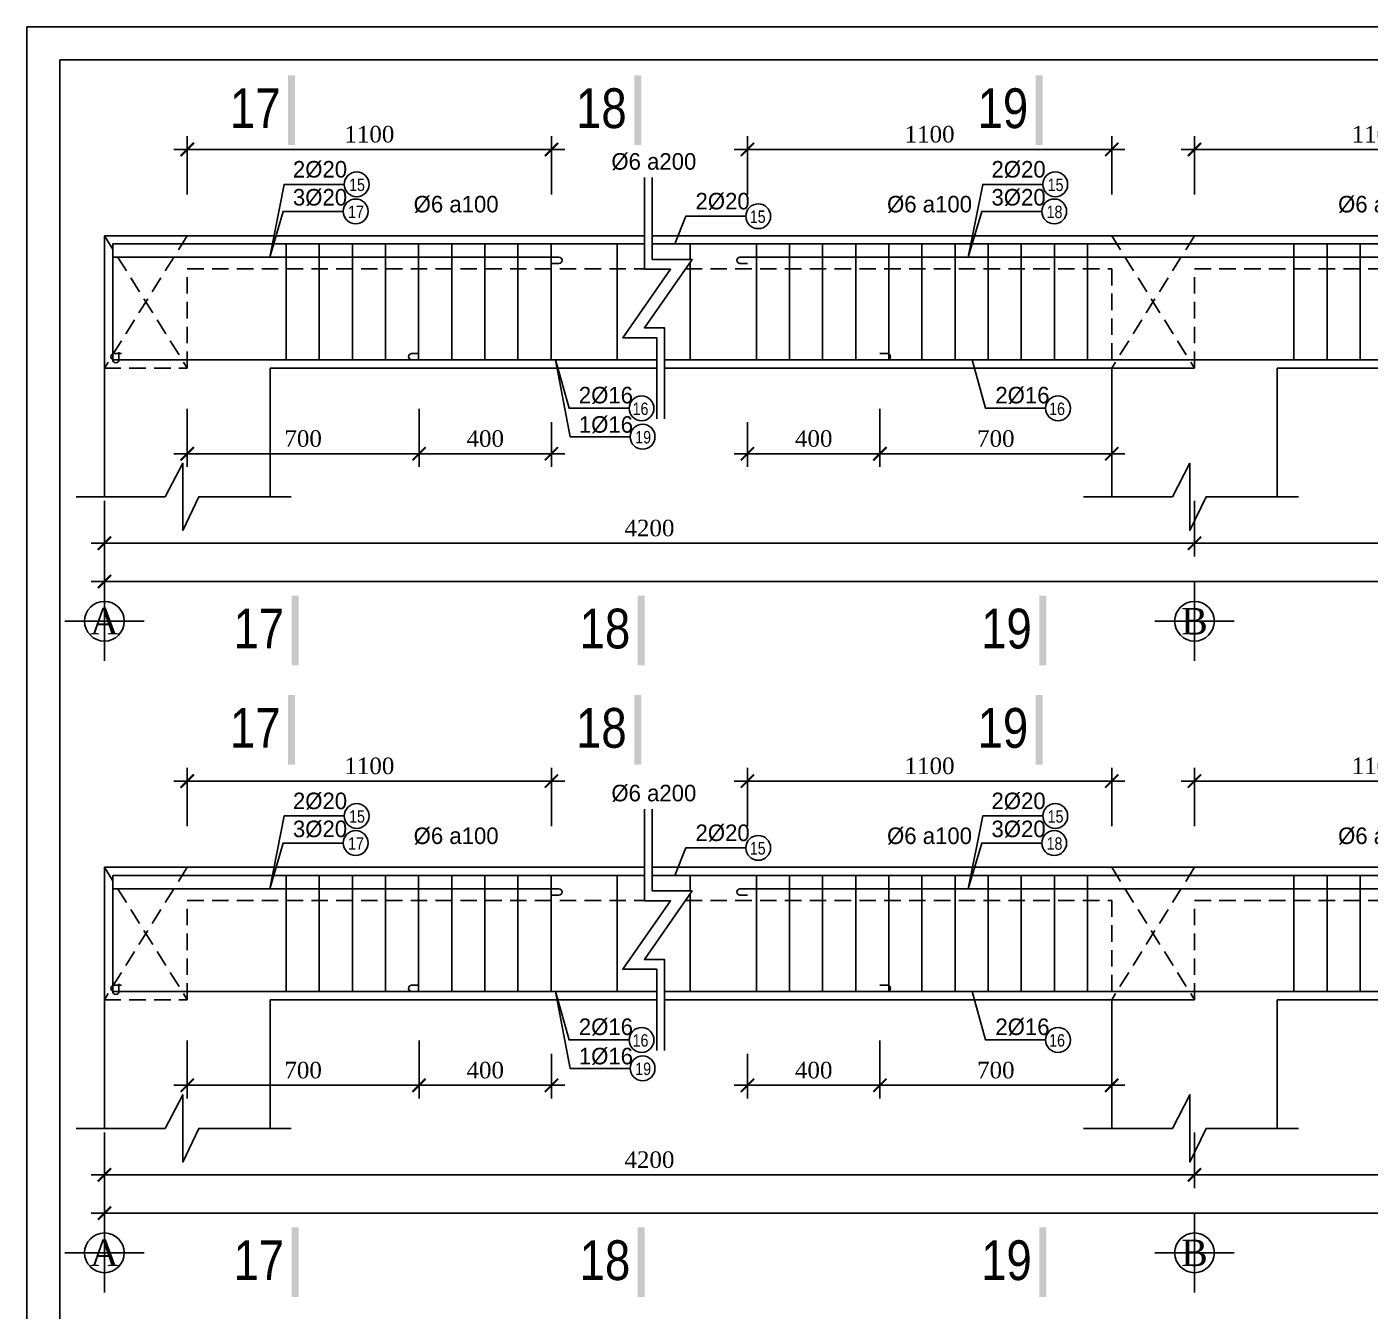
# Model space of a CAD drawing. Extents: x 394 to 4263, y -2056 to 752.
# Drawn here: x 3421.9 to 3624.8, y 557.9 to 751.9 of the extents above; entities that cross this region are included whole.
import ezdxf
from ezdxf.enums import TextEntityAlignment as Align

# ---------------------------------------------------------------- set-up
doc = ezdxf.new("R2010")
doc.units = 0
doc.header["$MEASUREMENT"] = 0
doc.linetypes.add('CENTER2', pattern=[1.125, 0.75, -0.125, 0.125, -0.125])
doc.linetypes.add('HIDDEN', pattern=[0.375, 0.25, -0.125])
doc.layers.get('0').update_dxf_attribs({"linetype": 'CONTINUOUS'})
doc.layers.get('DEFPOINTS').update_dxf_attribs({"linetype": 'CONTINUOUS'})
for name, color, linetype in [('DAI', 3, 'CONTINUOUS'), ('DIM', 1, 'CONTINUOUS'), ('DUT', 7, 'CENTER2'), ('MOTAAR', 1, 'CONTINUOUS'), ('TEXT', 7, 'CONTINUOUS'), ('THEP', 6, 'CONTINUOUS'), ('TU1', 9, 'CONTINUOUS'), ('TUONG', 7, 'CONTINUOUS')]:
    doc.layers.add(name, color=color, linetype=linetype)
doc.styles.add('DIM-NEW', font='')
doc.styles.add('style1', font='')
doc.styles.add('T2', font='')
doc.styles.get('DIM-NEW').set_extended_font_data('VNI-Helve-Condense')
doc.styles.get('style1').set_extended_font_data('VNI-Goudy')
doc.styles.get('T2').set_extended_font_data('VNI-Times')
doc.dimstyles.new('TL20', dxfattribs={"dimtxt": 2.5, "dimasz": 2, "dimexe": 2, "dimexo": 2, "dimgap": 1, "dimtad": 1, "dimdec": 0, "dimlfac": 20, "dimzin": 0, "dimdsep": 46, "dimtxsty": 'T2', "dimblk": 'ARCHTICK', "dimcen": 2.5, "dimdle": 2, "dimclrd": 1, "dimclre": 1, "dimclrt": 2, "dimadec": 0, "dimazin": 0, "dimtfac": 1, "dimtdec": 0, "dimtix": 1, "dimtofl": 0, "dimtmove": 0, "dimatfit": 0, "dimldrblk": 'ARCHTICK', "dimfxl": 1, "dimtolj": 1, "dimtzin": 0, "dimlwd": -1, "dimlwe": -1, "dimarcsym": 0})

# ---------------------------------------------------------------- blocks, each defined once
blk = doc.blocks.new('_ARCHTICK')
at = {"color": 0, "linetype": 'ByBlock', "const_width": 0.15}
blk.add_lwpolyline([(-0.5, -0.5), (0.5, 0.5)], dxfattribs=at)
blk = doc.blocks.new('*D16')
at = {"layer": 'DEFPOINTS', "color": 0, "transparency": 16777216}
for p in [(3653.24, 733.36), (3598.24, 724.55), (3653.24, 724.55)]:
    blk.add_point(p, dxfattribs=at)
at = {"layer": 'TUONG', "color": 1, "transparency": 16777216}
for p, q in [((3598.24, 726.55), (3598.24, 735.36)), ((3653.24, 726.55), (3653.24, 735.36)), ((3596.24, 733.36), (3655.24, 733.36))]:
    blk.add_line(p, q, dxfattribs=at)
at = {"layer": 'TUONG', "color": 1, "transparency": 16777216, "xscale": 2, "yscale": 2, "zscale": 2, "rotation": 180}
blk.add_blockref('_ARCHTICK', (3598.24, 733.36), dxfattribs=at)
at = {"layer": 'TUONG', "color": 1, "transparency": 16777216, "xscale": 2, "yscale": 2, "zscale": 2}
blk.add_blockref('_ARCHTICK', (3653.24, 733.36), dxfattribs=at)
at = {"layer": 'TUONG', "color": 2, "transparency": 16777216, "insert": (3625.74, 735.64), "char_height": 2.5, "attachment_point": 5, "style": 'T2'}
blk.add_mtext('\\A1;1100', dxfattribs=at)
blk = doc.blocks.new('*D15')
at = {"layer": 'DEFPOINTS', "color": 0, "transparency": 16777216}
for p in [(3585.74, 733.36), (3530.74, 724.55), (3585.74, 724.55)]:
    blk.add_point(p, dxfattribs=at)
at = {"layer": 'TUONG', "color": 1, "transparency": 16777216}
for p, q in [((3530.74, 726.55), (3530.74, 735.36)), ((3585.74, 726.55), (3585.74, 735.36)), ((3528.74, 733.36), (3587.74, 733.36))]:
    blk.add_line(p, q, dxfattribs=at)
at = {"layer": 'TUONG', "color": 1, "transparency": 16777216, "xscale": 2, "yscale": 2, "zscale": 2, "rotation": 180}
blk.add_blockref('_ARCHTICK', (3530.74, 733.36), dxfattribs=at)
at = {"layer": 'TUONG', "color": 1, "transparency": 16777216, "xscale": 2, "yscale": 2, "zscale": 2}
blk.add_blockref('_ARCHTICK', (3585.74, 733.36), dxfattribs=at)
at = {"layer": 'TUONG', "color": 2, "transparency": 16777216, "insert": (3558.24, 735.64), "char_height": 2.5, "attachment_point": 5, "style": 'T2'}
blk.add_mtext('\\A1;1100', dxfattribs=at)
blk = doc.blocks.new('*D14')
at = {"layer": 'DEFPOINTS', "color": 0, "transparency": 16777216}
for p in [(3481.15, 694.18), (3501.15, 694.18), (3501.15, 687.39)]:
    blk.add_point(p, dxfattribs=at)
at = {"layer": 'TUONG', "color": 1, "transparency": 16777216}
for p, q in [((3481.15, 692.18), (3481.15, 685.39)), ((3501.15, 692.18), (3501.15, 685.39)), ((3479.15, 687.39), (3503.15, 687.39))]:
    blk.add_line(p, q, dxfattribs=at)
at = {"layer": 'TUONG', "color": 1, "transparency": 16777216, "xscale": 2, "yscale": 2, "zscale": 2, "rotation": 180}
blk.add_blockref('_ARCHTICK', (3481.15, 687.39), dxfattribs=at)
at = {"layer": 'TUONG', "color": 1, "transparency": 16777216, "xscale": 2, "yscale": 2, "zscale": 2}
blk.add_blockref('_ARCHTICK', (3501.15, 687.39), dxfattribs=at)
at = {"layer": 'TUONG', "color": 2, "transparency": 16777216, "insert": (3491.15, 689.67), "char_height": 2.5, "attachment_point": 5, "style": 'T2'}
blk.add_mtext('\\A1;400', dxfattribs=at)
blk = doc.blocks.new('*D13')
at = {"layer": 'DEFPOINTS', "color": 0, "transparency": 16777216}
for p in [(3446.15, 696.18), (3481.15, 696.18), (3481.15, 687.39)]:
    blk.add_point(p, dxfattribs=at)
at = {"layer": 'TUONG', "color": 1, "transparency": 16777216}
for p, q in [((3446.15, 694.18), (3446.15, 685.39)), ((3481.15, 694.18), (3481.15, 685.39)), ((3444.15, 687.39), (3483.15, 687.39))]:
    blk.add_line(p, q, dxfattribs=at)
at = {"layer": 'TUONG', "color": 1, "transparency": 16777216, "xscale": 2, "yscale": 2, "zscale": 2, "rotation": 180}
blk.add_blockref('_ARCHTICK', (3446.15, 687.39), dxfattribs=at)
at = {"layer": 'TUONG', "color": 1, "transparency": 16777216, "xscale": 2, "yscale": 2, "zscale": 2}
blk.add_blockref('_ARCHTICK', (3481.15, 687.39), dxfattribs=at)
at = {"layer": 'TUONG', "color": 2, "transparency": 16777216, "insert": (3463.65, 689.67), "char_height": 2.5, "attachment_point": 5, "style": 'T2'}
blk.add_mtext('\\A1;700', dxfattribs=at)
blk = doc.blocks.new('*D12')
at = {"layer": 'DEFPOINTS', "color": 0, "transparency": 16777216}
for p in [(3501.15, 733.36), (3446.15, 724.55), (3501.15, 724.55)]:
    blk.add_point(p, dxfattribs=at)
at = {"layer": 'TUONG', "color": 1, "transparency": 16777216}
for p, q in [((3446.15, 726.55), (3446.15, 735.36)), ((3501.15, 726.55), (3501.15, 735.36)), ((3444.15, 733.36), (3503.15, 733.36))]:
    blk.add_line(p, q, dxfattribs=at)
at = {"layer": 'TUONG', "color": 1, "transparency": 16777216, "xscale": 2, "yscale": 2, "zscale": 2, "rotation": 180}
blk.add_blockref('_ARCHTICK', (3446.15, 733.36), dxfattribs=at)
at = {"layer": 'TUONG', "color": 1, "transparency": 16777216, "xscale": 2, "yscale": 2, "zscale": 2}
blk.add_blockref('_ARCHTICK', (3501.15, 733.36), dxfattribs=at)
at = {"layer": 'TUONG', "color": 2, "transparency": 16777216, "insert": (3473.65, 735.64), "char_height": 2.5, "attachment_point": 5, "style": 'T2'}
blk.add_mtext('\\A1;1100', dxfattribs=at)
blk = doc.blocks.new('truc2')
at = {"layer": 'MOTAAR'}
for p, q in [((0, -15), (0, 0)), ((7.5, -7.5), (-7.5, -7.5))]:
    blk.add_line(p, q, dxfattribs=at)
blk.add_lwpolyline([(0, -3.5), (0, -1.84)], dxfattribs=at)
blk.add_circle((0, -7.5), 3.75, dxfattribs=at)
at = {"layer": 'TEXT', "style": 'T2'}
blk.add_attdef('1', text='', height=5, dxfattribs=at).set_placement((0, -7.5), align=Align.MIDDLE_CENTER)
blk = doc.blocks.new('*D8')
at = {"layer": 'DEFPOINTS', "color": 0, "transparency": 16777216}
for p in [(3598.24, 682.26), (3742.23, 680.47), (3742.23, 673.87)]:
    blk.add_point(p, dxfattribs=at)
at = {"layer": 'TUONG', "color": 1, "transparency": 16777216}
for p, q in [((3598.24, 680.26), (3598.24, 671.87)), ((3742.23, 678.47), (3742.23, 671.87)), ((3596.24, 673.87), (3744.23, 673.87))]:
    blk.add_line(p, q, dxfattribs=at)
at = {"layer": 'TUONG', "color": 1, "transparency": 16777216, "xscale": 2, "yscale": 2, "zscale": 2, "rotation": 180}
blk.add_blockref('_ARCHTICK', (3598.24, 673.87), dxfattribs=at)
at = {"layer": 'TUONG', "color": 1, "transparency": 16777216, "xscale": 2, "yscale": 2, "zscale": 2}
blk.add_blockref('_ARCHTICK', (3742.23, 673.87), dxfattribs=at)
at = {"layer": 'TUONG', "color": 2, "transparency": 16777216, "insert": (3670.23, 676.15), "char_height": 2.5, "attachment_point": 5, "style": 'T2'}
blk.add_mtext('\\A1;4200', dxfattribs=at)
blk = doc.blocks.new('*D7')
at = {"layer": 'DEFPOINTS', "color": 0, "transparency": 16777216}
for p in [(3433.65, 682.26), (3598.24, 682.26), (3598.24, 673.87)]:
    blk.add_point(p, dxfattribs=at)
at = {"layer": 'TUONG', "color": 1, "transparency": 16777216}
for p, q in [((3433.65, 680.26), (3433.65, 671.87)), ((3598.24, 680.26), (3598.24, 671.87)), ((3431.65, 673.87), (3600.24, 673.87))]:
    blk.add_line(p, q, dxfattribs=at)
at = {"layer": 'TUONG', "color": 1, "transparency": 16777216, "xscale": 2, "yscale": 2, "zscale": 2, "rotation": 180}
blk.add_blockref('_ARCHTICK', (3433.65, 673.87), dxfattribs=at)
at = {"layer": 'TUONG', "color": 1, "transparency": 16777216, "xscale": 2, "yscale": 2, "zscale": 2}
blk.add_blockref('_ARCHTICK', (3598.24, 673.87), dxfattribs=at)
at = {"layer": 'TUONG', "color": 2, "transparency": 16777216, "insert": (3515.94, 676.15), "char_height": 2.5, "attachment_point": 5, "style": 'T2'}
blk.add_mtext('\\A1;4200', dxfattribs=at)
blk = doc.blocks.new('*D19')
at = {"layer": 'DEFPOINTS', "color": 0, "transparency": 16777216}
for p in [(3433.65, 677.79), (4251.92, 677.79), (3433.65, 668.09)]:
    blk.add_point(p, dxfattribs=at)
at = {"layer": 'TUONG', "color": 1, "transparency": 16777216}
for p, q in [((3433.65, 675.79), (3433.65, 666.09)), ((4251.92, 675.79), (4251.92, 666.09)), ((4253.92, 668.09), (3431.65, 668.09))]:
    blk.add_line(p, q, dxfattribs=at)
at = {"layer": 'TUONG', "color": 1, "transparency": 16777216, "xscale": 2, "yscale": 2, "zscale": 2, "rotation": 180}
blk.add_blockref('_ARCHTICK', (3433.65, 668.09), dxfattribs=at)
at = {"layer": 'TUONG', "color": 1, "transparency": 16777216, "xscale": 2, "yscale": 2, "zscale": 2}
blk.add_blockref('_ARCHTICK', (4251.92, 668.09), dxfattribs=at)
at = {"layer": 'TUONG', "color": 2, "transparency": 16777216, "insert": (3842.78, 670.37), "char_height": 2.5, "attachment_point": 5, "style": 'T2'}
blk.add_mtext('\\A1;20800', dxfattribs=at)
blk = doc.blocks.new('*D20')
at = {"layer": 'DEFPOINTS', "color": 0, "transparency": 16777216}
for p in [(3530.74, 694.18), (3550.74, 694.18), (3530.74, 687.39)]:
    blk.add_point(p, dxfattribs=at)
at = {"layer": 'TUONG', "color": 1, "transparency": 16777216}
for p, q in [((3530.74, 692.18), (3530.74, 685.39)), ((3550.74, 692.18), (3550.74, 685.39)), ((3552.74, 687.39), (3528.74, 687.39))]:
    blk.add_line(p, q, dxfattribs=at)
at = {"layer": 'TUONG', "color": 1, "transparency": 16777216, "xscale": 2, "yscale": 2, "zscale": 2, "rotation": 180}
blk.add_blockref('_ARCHTICK', (3530.74, 687.39), dxfattribs=at)
at = {"layer": 'TUONG', "color": 1, "transparency": 16777216, "xscale": 2, "yscale": 2, "zscale": 2}
blk.add_blockref('_ARCHTICK', (3550.74, 687.39), dxfattribs=at)
at = {"layer": 'TUONG', "color": 2, "transparency": 16777216, "insert": (3540.74, 689.67), "char_height": 2.5, "attachment_point": 5, "style": 'T2'}
blk.add_mtext('\\A1;400', dxfattribs=at)
blk = doc.blocks.new('*D21')
at = {"layer": 'DEFPOINTS', "color": 0, "transparency": 16777216}
for p in [(3550.74, 696.18), (3585.74, 696.18), (3550.74, 687.39)]:
    blk.add_point(p, dxfattribs=at)
at = {"layer": 'TUONG', "color": 1, "transparency": 16777216}
for p, q in [((3550.74, 694.18), (3550.74, 685.39)), ((3585.74, 694.18), (3585.74, 685.39)), ((3587.74, 687.39), (3548.74, 687.39))]:
    blk.add_line(p, q, dxfattribs=at)
at = {"layer": 'TUONG', "color": 1, "transparency": 16777216, "xscale": 2, "yscale": 2, "zscale": 2, "rotation": 180}
blk.add_blockref('_ARCHTICK', (3550.74, 687.39), dxfattribs=at)
at = {"layer": 'TUONG', "color": 1, "transparency": 16777216, "xscale": 2, "yscale": 2, "zscale": 2}
blk.add_blockref('_ARCHTICK', (3585.74, 687.39), dxfattribs=at)
at = {"layer": 'TUONG', "color": 2, "transparency": 16777216, "insert": (3568.24, 689.67), "char_height": 2.5, "attachment_point": 5, "style": 'T2'}
blk.add_mtext('\\A1;700', dxfattribs=at)
blk = doc.blocks.new('*D53')
at = {"layer": 'DEFPOINTS', "color": 0, "transparency": 16777216}
for p in [(3550.74, 600.76), (3585.74, 600.76), (3550.74, 591.98)]:
    blk.add_point(p, dxfattribs=at)
at = {"layer": 'TUONG', "color": 1, "transparency": 16777216}
for p, q in [((3550.74, 598.76), (3550.74, 589.98)), ((3585.74, 598.76), (3585.74, 589.98)), ((3587.74, 591.98), (3548.74, 591.98))]:
    blk.add_line(p, q, dxfattribs=at)
at = {"layer": 'TUONG', "color": 1, "transparency": 16777216, "xscale": 2, "yscale": 2, "zscale": 2, "rotation": 180}
blk.add_blockref('_ARCHTICK', (3550.74, 591.98), dxfattribs=at)
at = {"layer": 'TUONG', "color": 1, "transparency": 16777216, "xscale": 2, "yscale": 2, "zscale": 2}
blk.add_blockref('_ARCHTICK', (3585.74, 591.98), dxfattribs=at)
at = {"layer": 'TUONG', "color": 2, "transparency": 16777216, "insert": (3568.24, 594.26), "char_height": 2.5, "attachment_point": 5, "style": 'T2'}
blk.add_mtext('\\A1;700', dxfattribs=at)
blk = doc.blocks.new('*D52')
at = {"layer": 'DEFPOINTS', "color": 0, "transparency": 16777216}
for p in [(3530.74, 598.76), (3550.74, 598.76), (3530.74, 591.98)]:
    blk.add_point(p, dxfattribs=at)
at = {"layer": 'TUONG', "color": 1, "transparency": 16777216}
for p, q in [((3530.74, 596.76), (3530.74, 589.98)), ((3550.74, 596.76), (3550.74, 589.98)), ((3552.74, 591.98), (3528.74, 591.98))]:
    blk.add_line(p, q, dxfattribs=at)
at = {"layer": 'TUONG', "color": 1, "transparency": 16777216, "xscale": 2, "yscale": 2, "zscale": 2, "rotation": 180}
blk.add_blockref('_ARCHTICK', (3530.74, 591.98), dxfattribs=at)
at = {"layer": 'TUONG', "color": 1, "transparency": 16777216, "xscale": 2, "yscale": 2, "zscale": 2}
blk.add_blockref('_ARCHTICK', (3550.74, 591.98), dxfattribs=at)
at = {"layer": 'TUONG', "color": 2, "transparency": 16777216, "insert": (3540.74, 594.26), "char_height": 2.5, "attachment_point": 5, "style": 'T2'}
blk.add_mtext('\\A1;400', dxfattribs=at)
blk = doc.blocks.new('*D51')
at = {"layer": 'DEFPOINTS', "color": 0, "transparency": 16777216}
for p in [(3433.65, 582.37), (4251.92, 582.37), (3433.65, 572.67)]:
    blk.add_point(p, dxfattribs=at)
at = {"layer": 'TUONG', "color": 1, "transparency": 16777216}
for p, q in [((3433.65, 580.37), (3433.65, 570.67)), ((4251.92, 580.37), (4251.92, 570.67)), ((4253.92, 572.67), (3431.65, 572.67))]:
    blk.add_line(p, q, dxfattribs=at)
at = {"layer": 'TUONG', "color": 1, "transparency": 16777216, "xscale": 2, "yscale": 2, "zscale": 2, "rotation": 180}
blk.add_blockref('_ARCHTICK', (3433.65, 572.67), dxfattribs=at)
at = {"layer": 'TUONG', "color": 1, "transparency": 16777216, "xscale": 2, "yscale": 2, "zscale": 2}
blk.add_blockref('_ARCHTICK', (4251.92, 572.67), dxfattribs=at)
at = {"layer": 'TUONG', "color": 2, "transparency": 16777216, "insert": (3842.78, 574.95), "char_height": 2.5, "attachment_point": 5, "style": 'T2'}
blk.add_mtext('\\A1;20800', dxfattribs=at)
blk = doc.blocks.new('*D50')
at = {"layer": 'DEFPOINTS', "color": 0, "transparency": 16777216}
for p in [(3433.65, 586.84), (3598.24, 586.84), (3598.24, 578.45)]:
    blk.add_point(p, dxfattribs=at)
at = {"layer": 'TUONG', "color": 1, "transparency": 16777216}
for p, q in [((3433.65, 584.84), (3433.65, 576.45)), ((3598.24, 584.84), (3598.24, 576.45)), ((3431.65, 578.45), (3600.24, 578.45))]:
    blk.add_line(p, q, dxfattribs=at)
at = {"layer": 'TUONG', "color": 1, "transparency": 16777216, "xscale": 2, "yscale": 2, "zscale": 2, "rotation": 180}
blk.add_blockref('_ARCHTICK', (3433.65, 578.45), dxfattribs=at)
at = {"layer": 'TUONG', "color": 1, "transparency": 16777216, "xscale": 2, "yscale": 2, "zscale": 2}
blk.add_blockref('_ARCHTICK', (3598.24, 578.45), dxfattribs=at)
at = {"layer": 'TUONG', "color": 2, "transparency": 16777216, "insert": (3515.94, 580.73), "char_height": 2.5, "attachment_point": 5, "style": 'T2'}
blk.add_mtext('\\A1;4200', dxfattribs=at)
blk = doc.blocks.new('*D49')
at = {"layer": 'DEFPOINTS', "color": 0, "transparency": 16777216}
for p in [(3598.24, 586.84), (3742.23, 585.06), (3742.23, 578.45)]:
    blk.add_point(p, dxfattribs=at)
at = {"layer": 'TUONG', "color": 1, "transparency": 16777216}
for p, q in [((3598.24, 584.84), (3598.24, 576.45)), ((3742.23, 583.06), (3742.23, 576.45)), ((3596.24, 578.45), (3744.23, 578.45))]:
    blk.add_line(p, q, dxfattribs=at)
at = {"layer": 'TUONG', "color": 1, "transparency": 16777216, "xscale": 2, "yscale": 2, "zscale": 2, "rotation": 180}
blk.add_blockref('_ARCHTICK', (3598.24, 578.45), dxfattribs=at)
at = {"layer": 'TUONG', "color": 1, "transparency": 16777216, "xscale": 2, "yscale": 2, "zscale": 2}
blk.add_blockref('_ARCHTICK', (3742.23, 578.45), dxfattribs=at)
at = {"layer": 'TUONG', "color": 2, "transparency": 16777216, "insert": (3670.23, 580.73), "char_height": 2.5, "attachment_point": 5, "style": 'T2'}
blk.add_mtext('\\A1;4200', dxfattribs=at)
blk = doc.blocks.new('*D45')
at = {"layer": 'DEFPOINTS', "color": 0, "transparency": 16777216}
for p in [(3501.15, 637.94), (3446.15, 629.13), (3501.15, 629.13)]:
    blk.add_point(p, dxfattribs=at)
at = {"layer": 'TUONG', "color": 1, "transparency": 16777216}
for p, q in [((3446.15, 631.13), (3446.15, 639.94)), ((3501.15, 631.13), (3501.15, 639.94)), ((3444.15, 637.94), (3503.15, 637.94))]:
    blk.add_line(p, q, dxfattribs=at)
at = {"layer": 'TUONG', "color": 1, "transparency": 16777216, "xscale": 2, "yscale": 2, "zscale": 2, "rotation": 180}
blk.add_blockref('_ARCHTICK', (3446.15, 637.94), dxfattribs=at)
at = {"layer": 'TUONG', "color": 1, "transparency": 16777216, "xscale": 2, "yscale": 2, "zscale": 2}
blk.add_blockref('_ARCHTICK', (3501.15, 637.94), dxfattribs=at)
at = {"layer": 'TUONG', "color": 2, "transparency": 16777216, "insert": (3473.65, 640.22), "char_height": 2.5, "attachment_point": 5, "style": 'T2'}
blk.add_mtext('\\A1;1100', dxfattribs=at)
blk = doc.blocks.new('*D44')
at = {"layer": 'DEFPOINTS', "color": 0, "transparency": 16777216}
for p in [(3446.15, 600.76), (3481.15, 600.76), (3481.15, 591.98)]:
    blk.add_point(p, dxfattribs=at)
at = {"layer": 'TUONG', "color": 1, "transparency": 16777216}
for p, q in [((3446.15, 598.76), (3446.15, 589.98)), ((3481.15, 598.76), (3481.15, 589.98)), ((3444.15, 591.98), (3483.15, 591.98))]:
    blk.add_line(p, q, dxfattribs=at)
at = {"layer": 'TUONG', "color": 1, "transparency": 16777216, "xscale": 2, "yscale": 2, "zscale": 2, "rotation": 180}
blk.add_blockref('_ARCHTICK', (3446.15, 591.98), dxfattribs=at)
at = {"layer": 'TUONG', "color": 1, "transparency": 16777216, "xscale": 2, "yscale": 2, "zscale": 2}
blk.add_blockref('_ARCHTICK', (3481.15, 591.98), dxfattribs=at)
at = {"layer": 'TUONG', "color": 2, "transparency": 16777216, "insert": (3463.65, 594.26), "char_height": 2.5, "attachment_point": 5, "style": 'T2'}
blk.add_mtext('\\A1;700', dxfattribs=at)
blk = doc.blocks.new('*D43')
at = {"layer": 'DEFPOINTS', "color": 0, "transparency": 16777216}
for p in [(3481.15, 598.76), (3501.15, 598.76), (3501.15, 591.98)]:
    blk.add_point(p, dxfattribs=at)
at = {"layer": 'TUONG', "color": 1, "transparency": 16777216}
for p, q in [((3481.15, 596.76), (3481.15, 589.98)), ((3501.15, 596.76), (3501.15, 589.98)), ((3479.15, 591.98), (3503.15, 591.98))]:
    blk.add_line(p, q, dxfattribs=at)
at = {"layer": 'TUONG', "color": 1, "transparency": 16777216, "xscale": 2, "yscale": 2, "zscale": 2, "rotation": 180}
blk.add_blockref('_ARCHTICK', (3481.15, 591.98), dxfattribs=at)
at = {"layer": 'TUONG', "color": 1, "transparency": 16777216, "xscale": 2, "yscale": 2, "zscale": 2}
blk.add_blockref('_ARCHTICK', (3501.15, 591.98), dxfattribs=at)
at = {"layer": 'TUONG', "color": 2, "transparency": 16777216, "insert": (3491.15, 594.26), "char_height": 2.5, "attachment_point": 5, "style": 'T2'}
blk.add_mtext('\\A1;400', dxfattribs=at)
blk = doc.blocks.new('*D42')
at = {"layer": 'DEFPOINTS', "color": 0, "transparency": 16777216}
for p in [(3585.74, 637.94), (3530.74, 629.13), (3585.74, 629.13)]:
    blk.add_point(p, dxfattribs=at)
at = {"layer": 'TUONG', "color": 1, "transparency": 16777216}
for p, q in [((3530.74, 631.13), (3530.74, 639.94)), ((3585.74, 631.13), (3585.74, 639.94)), ((3528.74, 637.94), (3587.74, 637.94))]:
    blk.add_line(p, q, dxfattribs=at)
at = {"layer": 'TUONG', "color": 1, "transparency": 16777216, "xscale": 2, "yscale": 2, "zscale": 2, "rotation": 180}
blk.add_blockref('_ARCHTICK', (3530.74, 637.94), dxfattribs=at)
at = {"layer": 'TUONG', "color": 1, "transparency": 16777216, "xscale": 2, "yscale": 2, "zscale": 2}
blk.add_blockref('_ARCHTICK', (3585.74, 637.94), dxfattribs=at)
at = {"layer": 'TUONG', "color": 2, "transparency": 16777216, "insert": (3558.24, 640.22), "char_height": 2.5, "attachment_point": 5, "style": 'T2'}
blk.add_mtext('\\A1;1100', dxfattribs=at)
blk = doc.blocks.new('*D41')
at = {"layer": 'DEFPOINTS', "color": 0, "transparency": 16777216}
for p in [(3653.24, 637.94), (3598.24, 629.13), (3653.24, 629.13)]:
    blk.add_point(p, dxfattribs=at)
at = {"layer": 'TUONG', "color": 1, "transparency": 16777216}
for p, q in [((3598.24, 631.13), (3598.24, 639.94)), ((3653.24, 631.13), (3653.24, 639.94)), ((3596.24, 637.94), (3655.24, 637.94))]:
    blk.add_line(p, q, dxfattribs=at)
at = {"layer": 'TUONG', "color": 1, "transparency": 16777216, "xscale": 2, "yscale": 2, "zscale": 2, "rotation": 180}
blk.add_blockref('_ARCHTICK', (3598.24, 637.94), dxfattribs=at)
at = {"layer": 'TUONG', "color": 1, "transparency": 16777216, "xscale": 2, "yscale": 2, "zscale": 2}
blk.add_blockref('_ARCHTICK', (3653.24, 637.94), dxfattribs=at)
at = {"layer": 'TUONG', "color": 2, "transparency": 16777216, "insert": (3625.74, 640.22), "char_height": 2.5, "attachment_point": 5, "style": 'T2'}
blk.add_mtext('\\A1;1100', dxfattribs=at)

msp = doc.modelspace()

# ---------------------------------------------------------------- linework, layer by layer
at = {"layer": 'DAI'}
for p, q in [((3461.085, 701.58), (3461.085, 719.08)), ((3466.085, 701.58), (3466.085, 719.08)), ((3471.085, 701.58), (3471.085, 719.08)), ((3476.085, 701.58), (3476.085, 719.08)), ((3481.085, 701.58), (3481.085, 719.08)), ((3486.085, 701.58), (3486.085, 719.08)), ((3491.085, 701.58), (3491.085, 719.08)), ((3496.085, 701.58), (3496.085, 719.08)), ((3501.085, 701.58), (3501.085, 719.08)), ((3511.085, 701.58), (3511.085, 719.08)), ((3522.09, 716.758), (3522.09, 719.08)), ((3532.09, 701.58), (3532.09, 719.08)), ((3537.09, 701.58), (3537.09, 719.08)), ((3542.09, 701.58), (3542.09, 719.08)), ((3547.09, 701.58), (3547.09, 719.08)), ((3552.09, 701.58), (3552.09, 719.08)), ((3557.09, 701.58), (3557.09, 719.08)), ((3562.09, 701.58), (3562.09, 719.08)), ((3567.09, 701.58), (3567.09, 719.08)), ((3572.09, 701.58), (3572.09, 719.08)), ((3577.09, 701.58), (3577.09, 719.08)), ((3582.09, 701.58), (3582.09, 719.08)), ((3613.252, 701.58), (3613.252, 719.08)), ((3618.252, 701.58), (3618.252, 719.08)), ((3623.252, 701.58), (3623.252, 719.08)), ((3522.09, 701.58), (3522.09, 716.342)), ((3461.085, 606.162), (3461.085, 623.662)), ((3466.085, 606.162), (3466.085, 623.662)), ((3471.085, 606.162), (3471.085, 623.662)), ((3476.085, 606.162), (3476.085, 623.662)), ((3481.085, 606.162), (3481.085, 623.662)), ((3486.085, 606.162), (3486.085, 623.662)), ((3491.085, 606.162), (3491.085, 623.662)), ((3496.085, 606.162), (3496.085, 623.662)), ((3501.085, 606.162), (3501.085, 623.662)), ((3511.085, 606.162), (3511.085, 623.662)), ((3522.09, 621.339), (3522.09, 623.662)), ((3532.09, 606.162), (3532.09, 623.662)), ((3537.09, 606.162), (3537.09, 623.662)), ((3542.09, 606.162), (3542.09, 623.662)), ((3547.09, 606.162), (3547.09, 623.662)), ((3552.09, 606.162), (3552.09, 623.662)), ((3557.09, 606.162), (3557.09, 623.662)), ((3562.09, 606.162), (3562.09, 623.662)), ((3567.09, 606.162), (3567.09, 623.662)), ((3572.09, 606.162), (3572.09, 623.662)), ((3577.09, 606.162), (3577.09, 623.662)), ((3582.09, 606.162), (3582.09, 623.662)), ((3613.252, 606.162), (3613.252, 623.662)), ((3618.252, 606.162), (3618.252, 623.662)), ((3623.252, 606.162), (3623.252, 623.662)), ((3522.09, 606.162), (3522.09, 620.924))]:
    msp.add_line(p, q, dxfattribs=at)
at = {"layer": 'DUT', "linetype": 'HIDDEN', "ltscale": 10}
for p, q in [((3433.647, 720.33), (3446.147, 700.33)), ((3446.147, 720.33), (3433.647, 700.33)), ((3585.738, 720.33), (3598.238, 700.33)), ((3598.238, 720.33), (3585.738, 700.33)), ((3446.147, 624.912), (3433.647, 604.912)), ((3433.647, 624.912), (3446.147, 604.912)), ((3598.238, 624.912), (3585.738, 604.912)), ((3585.738, 624.912), (3598.238, 604.912))]:
    msp.add_line(p, q, dxfattribs=at)
for points in [[(3446.147, 720.33), (3433.647, 720.33), (3433.647, 700.33), (3446.147, 700.33), (3446.147, 715.33), (3515.209, 715.33)], [(3521.384, 715.33), (3585.738, 715.33), (3585.738, 700.33), (3598.238, 700.33), (3598.238, 715.33), (3660.095, 715.33)], [(3446.147, 624.912), (3433.647, 624.912), (3433.647, 604.912), (3446.147, 604.912), (3446.147, 619.912), (3515.209, 619.912)], [(3521.384, 619.912), (3585.738, 619.912), (3585.738, 604.912), (3598.238, 604.912), (3598.238, 619.912), (3660.095, 619.912)]]:
    msp.add_lwpolyline(points, dxfattribs=at)
at = {"layer": 'TEXT', "ltscale": 10}
msp.add_lwpolyline([(3421.933, 157.88), (4262.933, 157.88), (4262.933, 751.88), (3421.933, 751.88)], close=True, dxfattribs=at)
for points in [[(3461.38, 734.049), (3462.43, 734.049), (3461.38, 744.549), (3462.43, 744.549)], [(3513.647, 734.049), (3514.697, 734.049), (3513.647, 744.549), (3514.697, 744.549)], [(3574.274, 734.049), (3575.324, 734.049), (3574.274, 744.549), (3575.324, 744.549)], [(3461.919, 655.441), (3462.969, 655.441), (3461.919, 665.941), (3462.969, 665.941)], [(3514.186, 655.441), (3515.236, 655.441), (3514.186, 665.941), (3515.236, 665.941)], [(3574.814, 655.441), (3575.864, 655.441), (3574.814, 665.941), (3575.864, 665.941)], [(3461.38, 640.433), (3462.43, 640.433), (3461.38, 650.933), (3462.43, 650.933)], [(3513.647, 640.433), (3514.697, 640.433), (3513.647, 650.933), (3514.697, 650.933)], [(3574.274, 640.433), (3575.324, 640.433), (3574.274, 650.933), (3575.324, 650.933)], [(3461.919, 560.022), (3462.969, 560.022), (3461.919, 570.522), (3462.969, 570.522)], [(3514.186, 560.022), (3515.236, 560.022), (3514.186, 570.522), (3515.236, 570.522)], [(3574.814, 560.022), (3575.864, 560.022), (3574.814, 570.522), (3575.864, 570.522)]]:
    msp.add_trace(points, dxfattribs=at)
at = {"layer": 'THEP', "ltscale": 10}
msp.add_lwpolyline([(3426.933, 162.88), (4257.933, 162.88), (4257.933, 746.88), (3426.933, 746.88)], close=True, dxfattribs=at)
for points in [[(3435.834, 702.729), (3435.834, 701.602, -1), (3434.897, 701.602), (3434.897, 719.12)], [(3501.147, 716.142), (3502.274, 716.142, 1), (3502.274, 717.08), (3501.147, 717.08), (3434.897, 717.08)], [(3653.238, 716.142), (3654.366, 716.142, 1), (3654.366, 717.08), (3653.238, 717.08), (3586.988, 717.08), (3530.738, 717.08), (3529.611, 717.08, 1), (3529.611, 716.142), (3530.738, 716.142)], [(3436.228, 702.517), (3435.101, 702.517, 1), (3435.101, 701.58), (3436.507, 701.58), (3457.28, 701.58), (3459.717, 701.58), (3454.369, 701.58), (3454.706, 701.58), (3451.457, 701.58), (3512.867, 701.58), (3517.05, 701.58)], [(3481.147, 701.58), (3480.02, 701.58, -1), (3480.02, 702.517), (3481.147, 702.517)], [(3550.738, 701.58), (3551.866, 701.58, 1), (3551.866, 702.517), (3550.738, 702.517)], [(3435.834, 607.31), (3435.834, 606.183, -1), (3434.897, 606.183), (3434.897, 623.701)], [(3501.147, 620.724), (3502.274, 620.724, 1), (3502.274, 621.662), (3501.147, 621.662), (3434.897, 621.662)], [(3653.238, 620.724), (3654.366, 620.724, 1), (3654.366, 621.662), (3653.238, 621.662), (3586.988, 621.662), (3530.738, 621.662), (3529.611, 621.662, 1), (3529.611, 620.724), (3530.738, 620.724)], [(3436.228, 607.099), (3435.101, 607.099, 1), (3435.101, 606.162), (3436.507, 606.162), (3457.28, 606.162), (3459.717, 606.162), (3454.369, 606.162), (3454.706, 606.162), (3451.457, 606.162), (3512.867, 606.162), (3517.05, 606.162)], [(3481.147, 606.162), (3480.02, 606.162, -1), (3480.02, 607.099), (3481.147, 607.099)], [(3550.738, 606.162), (3551.866, 606.162, 1), (3551.866, 607.099), (3550.738, 607.099)]]:
    msp.add_lwpolyline(points, format="xyb", dxfattribs=at)
for points in [[(3434.897, 719.08), (3434.897, 719.08)], [(3515.209, 719.08), (3434.897, 719.08)], [(3660.095, 719.08), (3516.355, 719.08)], [(3518.197, 701.58), (3661.937, 701.58)], [(3515.209, 623.662), (3434.897, 623.662)], [(3434.897, 623.662), (3434.897, 623.662)], [(3660.095, 623.662), (3516.355, 623.662)], [(3518.197, 606.162), (3661.937, 606.162)]]:
    msp.add_lwpolyline(points, dxfattribs=at)
at = {"layer": 'TU1', "lineweight": -2, "ltscale": 10}
for points in [[(3458.61, 717.08), (3460.782, 728.087), (3469.857, 728.087)], [(3564.089, 717.08), (3566.261, 728.087), (3575.336, 728.087)], [(3458.61, 717.08), (3460.627, 723.996), (3469.702, 723.996)], [(3519.796, 719.08), (3521.412, 723.269), (3530.488, 723.269)], [(3564.089, 717.08), (3566.106, 723.996), (3575.181, 723.996)], [(3501.76, 701.58), (3503.952, 689.96), (3513.027, 689.96)], [(3501.76, 701.58), (3503.797, 694.253), (3512.872, 694.253)], [(3564.653, 701.58), (3566.69, 694.253), (3575.765, 694.253)], [(3458.61, 621.662), (3460.782, 632.668), (3469.857, 632.668)], [(3564.089, 621.662), (3566.261, 632.668), (3575.336, 632.668)], [(3458.61, 621.662), (3460.627, 628.578), (3469.702, 628.578)], [(3519.796, 623.662), (3521.412, 627.851), (3530.488, 627.851)], [(3564.089, 621.662), (3566.106, 628.578), (3575.181, 628.578)], [(3501.76, 606.162), (3503.797, 598.835), (3512.872, 598.835)], [(3501.76, 606.162), (3503.952, 594.541), (3513.027, 594.541)], [(3564.653, 606.162), (3566.69, 598.835), (3575.765, 598.835)]]:
    msp.add_lwpolyline(points, dxfattribs=at)
at = {"layer": 'TU1', "ltscale": 10}
for centre in [(3471.732, 728.087), (3577.211, 728.087), (3471.577, 723.996), (3532.363, 723.269), (3577.056, 723.996), (3514.747, 694.253), (3577.64, 694.253), (3514.902, 689.96), (3471.732, 632.668), (3577.211, 632.668), (3471.577, 628.578), (3532.363, 627.851), (3577.056, 628.578), (3514.747, 598.835), (3577.64, 598.835), (3514.902, 594.541)]:
    msp.add_circle(centre, 1.875, dxfattribs=at)
at = {"layer": 'TUONG'}
for p, q in [((3433.647, 720.33), (3515.209, 720.33)), ((3433.647, 720.33), (3433.647, 680.882)), ((3516.355, 720.33), (3660.095, 720.33)), ((3458.647, 700.33), (3517.05, 700.33)), ((3458.647, 700.33), (3458.647, 680.882)), ((3518.197, 700.33), (3598.238, 700.33)), ((3585.738, 700.33), (3585.738, 680.882)), ((3610.738, 700.33), (3661.937, 700.33)), ((3610.738, 700.33), (3610.738, 680.882)), ((3433.647, 624.912), (3433.647, 585.463)), ((3433.647, 624.912), (3515.209, 624.912)), ((3516.355, 624.912), (3660.095, 624.912)), ((3458.647, 604.912), (3458.647, 585.463)), ((3458.647, 604.912), (3517.05, 604.912)), ((3518.197, 604.912), (3598.238, 604.912)), ((3585.738, 604.912), (3585.738, 585.463)), ((3610.738, 604.912), (3610.738, 585.463)), ((3610.738, 604.912), (3661.937, 604.912))]:
    msp.add_line(p, q, dxfattribs=at)
for points in [[(3515.209, 729.111), (3515.209, 715.258), (3519.124, 715.258), (3511.917, 704.922), (3517.05, 704.922), (3517.05, 692.669)], [(3516.355, 729.111), (3516.355, 716.758), (3522.379, 716.758), (3515.172, 706.422), (3518.197, 706.422), (3518.197, 692.669)], [(3429.386, 680.882), (3442.804, 680.882), (3445.459, 685.964), (3445.459, 675.799), (3447.893, 680.882), (3461.856, 680.882)], [(3581.477, 680.882), (3594.895, 680.882), (3597.551, 685.964), (3597.551, 675.799), (3599.985, 680.882), (3613.947, 680.882)], [(3515.209, 633.693), (3515.209, 619.839), (3519.124, 619.839), (3511.917, 609.504), (3517.05, 609.504), (3517.05, 597.25)], [(3516.355, 633.693), (3516.355, 621.339), (3522.379, 621.339), (3515.172, 611.004), (3518.197, 611.004), (3518.197, 597.25)], [(3429.386, 585.463), (3442.804, 585.463), (3445.459, 590.546), (3445.459, 580.38), (3447.893, 585.463), (3461.856, 585.463)], [(3581.477, 585.463), (3594.895, 585.463), (3597.551, 590.546), (3597.551, 580.38), (3599.985, 585.463), (3613.947, 585.463)]]:
    msp.add_lwpolyline(points, dxfattribs=at)

# ---------------------------------------------------------------- block references
at = {"layer": 'DIM', "ltscale": 10, "xscale": 0.8000000000000002, "yscale": 0.8000000000000002, "zscale": 0.8000000000000002}
for p, values in [((3433.647, 668.09), {'1': 'A'}), ((3598.238, 668.09), {'1': 'B'}), ((3433.647, 572.671), {'1': 'A'}), ((3598.238, 572.671), {'1': 'B'})]:
    msp.add_blockref('truc2', p, dxfattribs=at).add_auto_attribs(values)

# ---------------------------------------------------------------- texts
at = {"layer": 'TEXT', "ltscale": 10}
for s, height, style, p in [('17', 6, 'DIM-NEW', (3452.59, 736.59)), ('18', 6, 'DIM-NEW', (3504.857, 736.59)), ('19', 6, 'DIM-NEW', (3565.485, 736.59)), ('%%2546 a200', 2.5, 'style1', (3510.193, 730.3)), ('2%%25420', 2.5, 'style1', (3462.108, 729.118)), ('2%%25420', 2.5, 'style1', (3567.587, 729.118)), ('15', 1.875, 'DIM-NEW', (3470.588, 727.08)), ('15', 1.875, 'DIM-NEW', (3576.067, 727.08)), ('3%%25420', 2.5, 'style1', (3462.108, 724.891)), ('%%2546 a100', 2.5, 'style1', (3480.339, 723.848)), ('2%%25420', 2.5, 'style1', (3522.898, 724.301)), ('%%2546 a100', 2.5, 'style1', (3551.818, 723.848)), ('3%%25420', 2.5, 'style1', (3567.587, 724.891)), ('%%2546 a100', 2.5, 'style1', (3619.922, 723.848)), ('17', 1.875, 'DIM-NEW', (3470.433, 722.99)), ('15', 1.875, 'DIM-NEW', (3531.097, 722.263)), ('18', 1.875, 'DIM-NEW', (3575.912, 722.99)), ('2%%25416', 2.5, 'style1', (3505.278, 694.997)), ('2%%25416', 2.5, 'style1', (3568.171, 694.997)), ('16', 1.875, 'DIM-NEW', (3513.4, 693.247)), ('16', 1.875, 'DIM-NEW', (3576.293, 693.247)), ('1%%25416', 2.5, 'style1', (3505.278, 690.567)), ('19', 1.875, 'DIM-NEW', (3513.797, 688.953)), ('17', 6, 'DIM-NEW', (3453.13, 657.982)), ('18', 6, 'DIM-NEW', (3505.397, 657.982)), ('19', 6, 'DIM-NEW', (3566.024, 657.982)), ('18', 6, 'DIM-NEW', (3504.857, 642.975)), ('19', 6, 'DIM-NEW', (3565.485, 642.975)), ('17', 6, 'DIM-NEW', (3452.59, 642.975)), ('%%2546 a200', 2.5, 'style1', (3510.193, 634.881)), ('2%%25420', 2.5, 'style1', (3462.108, 633.7)), ('2%%25420', 2.5, 'style1', (3567.587, 633.7)), ('15', 1.875, 'DIM-NEW', (3470.588, 631.662)), ('15', 1.875, 'DIM-NEW', (3576.067, 631.662)), ('3%%25420', 2.5, 'style1', (3462.108, 629.473)), ('%%2546 a100', 2.5, 'style1', (3480.339, 628.429)), ('2%%25420', 2.5, 'style1', (3522.898, 628.882)), ('%%2546 a100', 2.5, 'style1', (3551.818, 628.429)), ('3%%25420', 2.5, 'style1', (3567.587, 629.473)), ('%%2546 a100', 2.5, 'style1', (3619.922, 628.429)), ('17', 1.875, 'DIM-NEW', (3470.433, 627.571)), ('18', 1.875, 'DIM-NEW', (3575.912, 627.571)), ('15', 1.875, 'DIM-NEW', (3531.097, 626.844)), ('2%%25416', 2.5, 'style1', (3505.278, 599.578)), ('2%%25416', 2.5, 'style1', (3568.171, 599.578)), ('16', 1.875, 'DIM-NEW', (3513.4, 597.828)), ('16', 1.875, 'DIM-NEW', (3576.293, 597.828)), ('1%%25416', 2.5, 'style1', (3505.278, 595.149)), ('19', 1.875, 'DIM-NEW', (3513.797, 593.535)), ('17', 6, 'DIM-NEW', (3453.13, 562.563)), ('18', 6, 'DIM-NEW', (3505.397, 562.563)), ('19', 6, 'DIM-NEW', (3566.024, 562.563))]:
    msp.add_text(s, height=height, dxfattribs=dict(at, style=style)).set_placement(p)

# ---------------------------------------------------------------- dimensions: what is measured, and where the dimension line sits
at = {"layer": 'TUONG'}
for base, p1, p2, picture, middle in [((3501.147, 733.359), (3446.147, 724.55), (3501.147, 724.55), '*D12', (3473.647, 735.638)), ((3585.738, 733.359), (3530.738, 724.55), (3585.738, 724.55), '*D15', (3558.238, 735.638)), ((3653.238, 733.359), (3598.238, 724.55), (3653.238, 724.55), '*D16', (3625.738, 735.638)), ((3481.147, 687.394), (3446.147, 696.181), (3481.147, 696.181), '*D13', (3463.647, 689.674)), ((3501.147, 687.394), (3481.147, 694.181), (3501.147, 694.181), '*D14', (3491.147, 689.674)), ((3501.147, 637.94), (3446.147, 629.131), (3501.147, 629.131), '*D45', (3473.647, 640.22)), ((3585.738, 637.94), (3530.738, 629.131), (3585.738, 629.131), '*D42', (3558.238, 640.22)), ((3653.238, 637.94), (3598.238, 629.131), (3653.238, 629.131), '*D41', (3625.738, 640.22)), ((3481.147, 591.976), (3446.147, 600.762), (3481.147, 600.762), '*D44', (3463.647, 594.255)), ((3501.147, 591.976), (3481.147, 598.762), (3501.147, 598.762), '*D43', (3491.147, 594.255))]:
    dim = msp.add_linear_dim(base=base, p1=p1, p2=p2, dimstyle='TL20', dxfattribs=at)
    dim.commit()
    dim.dimension.update_dxf_attribs({"geometry": picture, "text_midpoint": middle})
for base, p1, p2, picture, middle in [((3550.738, 687.394), (3585.738, 696.181), (3550.738, 696.181), '*D21', (3568.238, 689.674)), ((3530.738, 687.394), (3550.738, 694.181), (3530.738, 694.181), '*D20', (3540.738, 689.674)), ((3550.738, 591.976), (3585.738, 600.762), (3550.738, 600.762), '*D53', (3568.238, 594.255)), ((3530.738, 591.976), (3550.738, 598.762), (3530.738, 598.762), '*D52', (3540.738, 594.255))]:
    dim = msp.add_linear_dim(base=base, p1=p1, p2=p2, angle=180, dimstyle='TL20', dxfattribs=at)
    dim.commit()
    dim.dimension.update_dxf_attribs({"geometry": picture, "text_midpoint": middle})
for base, p1, p2, text, picture, middle in [((3598.238, 673.867), (3433.647, 682.258), (3598.238, 682.258), '4200', '*D7', (3515.943, 676.147)), ((3433.647, 668.09), (4251.919, 677.787), (3433.647, 677.787), '20800', '*D19', (3842.783, 670.37)), ((3598.238, 578.448), (3433.647, 586.84), (3598.238, 586.84), '4200', '*D50', (3515.943, 580.728)), ((3433.647, 572.671), (4251.919, 582.369), (3433.647, 582.369), '20800', '*D51', (3842.783, 574.951))]:
    dim = msp.add_linear_dim(base=base, p1=p1, p2=p2, text=text, dimstyle='TL20', dxfattribs=at)
    dim.commit()
    dim.dimension.update_dxf_attribs({"geometry": picture, "text_midpoint": middle})
for base, p1, p2, picture, middle in [((3742.228, 673.867), (3598.238, 682.258), (3742.228, 680.475), '*D8', (3670.233, 676.147)), ((3742.228, 578.448), (3598.238, 586.84), (3742.228, 585.056), '*D49', (3670.233, 580.728))]:
    dim = msp.add_linear_dim(base=base, p1=p1, p2=p2, text='4200', dimstyle='TL20', override={"dimtmove": 1}, dxfattribs=at)
    dim.commit()
    dim.dimension.update_dxf_attribs({"geometry": picture, "text_midpoint": middle})

doc.saveas('drawing.dxf')
